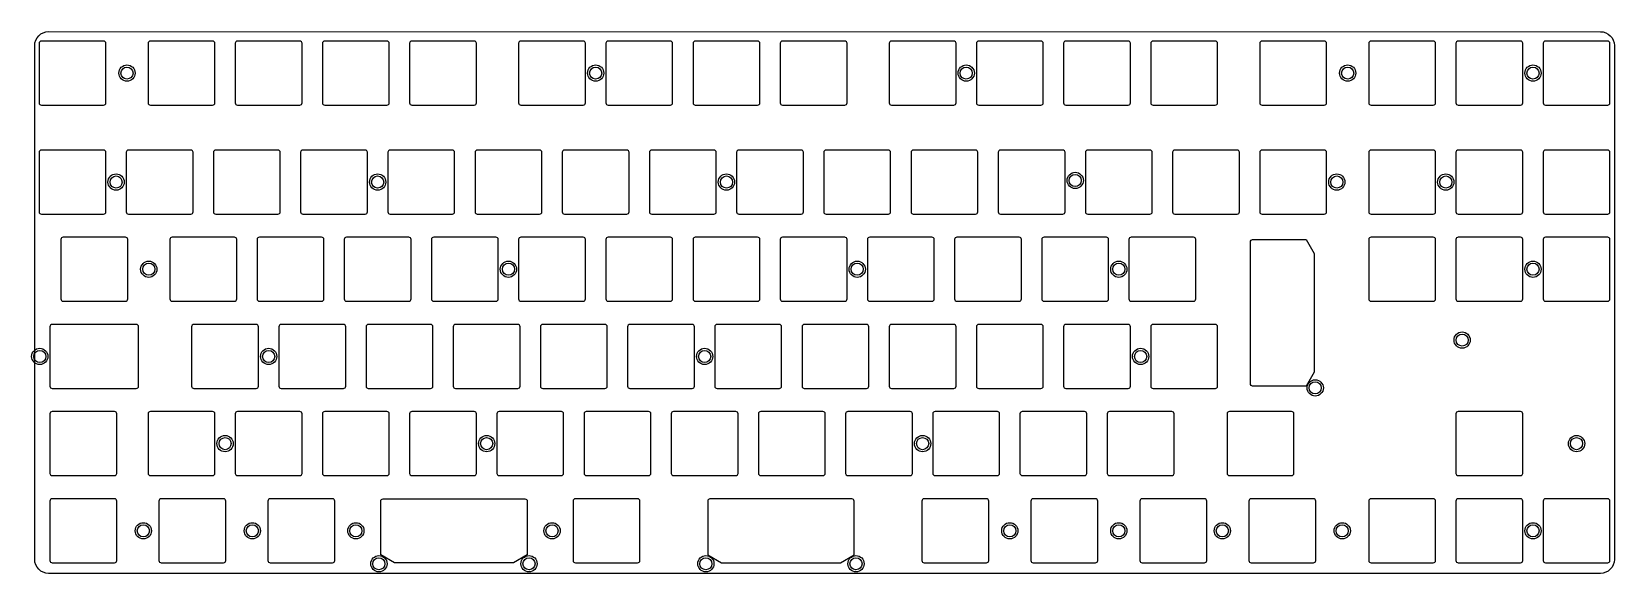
# Model space of a CAD drawing. Header units: millimetres. Extents: x -9 to 337, y -109 to 9.
import ezdxf

# ---------------------------------------------------------------- set-up
doc = ezdxf.new("R2010")
doc.units = ezdxf.units.MM
doc.header["$MEASUREMENT"] = 0

msp = doc.modelspace()

# ---------------------------------------------------------------- linework, layer by layer
msp.add_line((12.0625, -49.3625), (12.0625, -36.3625))
msp.add_line((12.0625, -49.3625), (12.0625, -36.3625))
for points in [[(333.863814, -109.31154), (-5.24904, -109.31154, -0.4142135624), (-8.24904, -106.31154), (-8.24904, 6.05096, -0.4142351551), (-5.24904, 9.05096), (333.863814, 9.03846, -0.4142135624), (336.863814, 6.03846), (336.863814, -106.31154, -0.4142135624)], [(6.8, -7, 0.4142135624), (7.3, -6.5), (7.3, 6.5, 0.4142135624), (6.8, 7), (-6.8, 7, 0.4142123908), (-7.3, 6.5), (-7.3, -6.5, 0.4142123908), (-6.8, -7)], [(16.5125, 6.5), (16.5125, -6.5, 0.4142123908), (17.0125, -7), (30.6125, -7, 0.4142135624), (31.1125, -6.5), (31.1125, 6.5, 0.4142135624), (30.6125, 7), (17.0125, 7, 0.4142123908)], [(16.5125, 6.5), (16.5125, -6.5, 0.4142123908), (17.0125, -7), (30.6125, -7, 0.4142135624), (31.1125, -6.5), (31.1125, 6.5, 0.4142135624), (30.6125, 7), (17.0125, 7, 0.4142123908)], [(35.5625, 6.5), (35.5625, -6.5, 0.4142123908), (36.0625, -7), (49.6625, -7, 0.4142135624), (50.1625, -6.5), (50.1625, 6.5, 0.4142135624), (49.6625, 7), (36.0625, 7, 0.4142123908)], [(35.5625, -6.5, 0.4142123908), (36.0625, -7), (49.6625, -7, 0.4142135624), (50.1625, -6.5), (50.1625, 6.5, 0.4142135624), (49.6625, 7), (36.0625, 7, 0.4142123908), (35.5625, 6.5)], [(54.6125, 6.5), (54.6125, -6.5, 0.4142123908), (55.1125, -7), (68.7125, -7, 0.4142135624), (69.2125, -6.5), (69.2125, 6.5, 0.4142135624), (68.7125, 7), (55.1125, 7, 0.4142123908)], [(69.2125, 6.5, 0.4142135624), (68.7125, 7), (55.1125, 7, 0.4142123908), (54.6125, 6.5), (54.6125, -6.5, 0.4142123908), (55.1125, -7), (68.7125, -7, 0.4142135624), (69.2125, -6.5)], [(73.6625, 6.5), (73.6625, -6.5, 0.4142123908), (74.1625, -7), (87.7625, -7, 0.4142135624), (88.2625, -6.5), (88.2625, 6.5, 0.4142135624), (87.7625, 7), (74.1625, 7, 0.4142123908)], [(74.1625, -7), (87.7625, -7, 0.4142135624), (88.2625, -6.5), (88.2625, 6.5, 0.4142135624), (87.7625, 7), (74.1625, 7, 0.4142123908), (73.6625, 6.5), (73.6625, -6.5, 0.4142123908)], [(97.475, 6.5), (97.475, -6.5, 0.4142123908), (97.975, -7), (111.575, -7, 0.4142135624), (112.075, -6.5), (112.075, 6.5, 0.4142135624), (111.575, 7), (97.975, 7, 0.4142123908)], [(97.975, 7, 0.4142123908), (97.475, 6.5), (97.475, -6.5, 0.4142123908), (97.975, -7), (111.575, -7, 0.4142135624), (112.075, -6.5), (112.075, 6.5, 0.4142135624), (111.575, 7)], [(131.125, 6.5, 0.4142135624), (130.625, 7), (117.025, 7, 0.4142123908), (116.525, 6.5), (116.525, -6.5, 0.4142123908), (117.025, -7), (130.625, -7, 0.4142135624), (131.125, -6.5)], [(135.575, -6.5, 0.4142123908), (136.075, -7), (149.675, -7, 0.4142135624), (150.175, -6.5), (150.175, 6.5, 0.4142135624), (149.675, 7), (136.075, 7, 0.4142123908), (135.575, 6.5)], [(169.225, 6.5, 0.4142135624), (168.725, 7), (155.125, 7, 0.4142123908), (154.625, 6.5), (154.625, -6.5, 0.4142123908), (155.125, -7), (168.725, -7, 0.4142135624), (169.225, -6.5)], [(178.4375, 6.5), (178.4375, -6.5, 0.4142123908), (178.9375, -7), (192.5375, -7, 0.4142135624), (193.0375, -6.5), (193.0375, 6.5, 0.4142135624), (192.5375, 7), (178.9375, 7, 0.4142123908)], [(193.0375, -6.5), (193.0375, 6.5, 0.4142135624), (192.5375, 7), (178.9375, 7, 0.4142123908), (178.4375, 6.5), (178.4375, -6.5, 0.4142123908), (178.9375, -7), (192.5375, -7, 0.4142135624)], [(197.4875, 6.5), (197.4875, -6.5, 0.4142123908), (197.9875, -7), (211.5875, -7, 0.4142135624), (212.0875, -6.5), (212.0875, 6.5, 0.4142135624), (211.5875, 7), (197.9875, 7, 0.4142123908)], [(211.5875, 7), (197.9875, 7, 0.4142123908), (197.4875, 6.5), (197.4875, -6.5, 0.4142123908), (197.9875, -7), (211.5875, -7, 0.4142135624), (212.0875, -6.5), (212.0875, 6.5, 0.4142135624)], [(216.5375, 6.5), (216.5375, -6.5, 0.4142123908), (217.0375, -7), (230.6375, -7, 0.4142135624), (231.1375, -6.5), (231.1375, 6.5, 0.4142135624), (230.6375, 7), (217.0375, 7, 0.4142123908)], [(231.1375, -6.5), (231.1375, 6.5, 0.4142135624), (230.6375, 7), (217.0375, 7, 0.4142123908), (216.5375, 6.5), (216.5375, -6.5, 0.4142123908), (217.0375, -7), (230.6375, -7, 0.4142135624)], [(235.5875, 6.5), (235.5875, -6.5, 0.4142123908), (236.0875, -7), (249.6875, -7, 0.4142135624), (250.1875, -6.5), (250.1875, 6.5, 0.4142135624), (249.6875, 7), (236.0875, 7, 0.4142123908)], [(250.1875, -6.5), (250.1875, 6.5, 0.4142135624), (249.6875, 7), (236.0875, 7, 0.4142123908), (235.5875, 6.5), (235.5875, -6.5, 0.4142123908), (236.0875, -7), (249.6875, -7, 0.4142135624)], [(259.9, 7, 0.4142123908), (259.4, 6.5), (259.4, -6.5, 0.4142123908), (259.9, -7), (273.5, -7, 0.4142135624), (274, -6.5), (274, 6.5, 0.4142135624), (273.5, 7)], [(297.3125, -7, 0.4142135624), (297.8125, -6.5), (297.8125, 6.5, 0.4142135624), (297.3125, 7), (283.7125, 7, 0.4142123908), (283.2125, 6.5), (283.2125, -6.5, 0.4142123908), (283.7125, -7)], [(316.3625, 7), (302.7625, 7, 0.4142123908), (302.2625, 6.5), (302.2625, -6.5, 0.4142123908), (302.7625, -7), (316.3625, -7, 0.4142135624), (316.8625, -6.5), (316.8625, 6.5, 0.4142135624)], [(335.4125, -7, 0.4142135624), (335.9125, -6.5), (335.9125, 6.5, 0.4142135624), (335.4125, 7), (321.8125, 7, 0.4142123908), (321.3125, 6.5), (321.3125, -6.5, 0.4142123908), (321.8125, -7)], [(-7.3, -17.3125), (-7.3, -30.3125, 0.4142123908), (-6.8, -30.8125), (6.8, -30.8125, 0.4142135624), (7.3, -30.3125), (7.3, -17.3125, 0.4142135624), (6.8, -16.8125), (-6.8, -16.8125, 0.4142123908)], [(11.75, -17.3125), (11.75, -30.3125, 0.4142123908), (12.25, -30.8125), (25.85, -30.8125, 0.4142135624), (26.35, -30.3125), (26.35, -17.3125, 0.4142135624), (25.85, -16.8125), (12.25, -16.8125, 0.4142123908)], [(30.8, -17.3125), (30.8, -30.3125, 0.4142123908), (31.3, -30.8125), (44.9, -30.8125, 0.4142135624), (45.4, -30.3125), (45.4, -17.3125, 0.4142135624), (44.9, -16.8125), (31.3, -16.8125, 0.4142123908)], [(49.85, -17.3125), (49.85, -30.3125, 0.4142123908), (50.35, -30.8125), (63.95, -30.8125, 0.4142135624), (64.45, -30.3125), (64.45, -17.3125, 0.4142135624), (63.95, -16.8125), (50.35, -16.8125, 0.4142123908)], [(68.9, -17.3125), (68.9, -30.3125, 0.4142123908), (69.4, -30.8125), (83, -30.8125, 0.4142135624), (83.5, -30.3125), (83.5, -17.3125, 0.4142135624), (83, -16.8125), (69.4, -16.8125, 0.4142123908)], [(87.95, -17.3125), (87.95, -30.3125, 0.4142123908), (88.45, -30.8125), (102.05, -30.8125, 0.4142135624), (102.55, -30.3125), (102.55, -17.3125, 0.4142135624), (102.05, -16.8125), (88.45, -16.8125, 0.4142123908)], [(107, -17.3125), (107, -30.3125, 0.4142123908), (107.5, -30.8125), (121.1, -30.8125, 0.4142135624), (121.6, -30.3125), (121.6, -17.3125, 0.4142135624), (121.1, -16.8125), (107.5, -16.8125, 0.4142123908)], [(126.05, -17.3125), (126.05, -30.3125, 0.4142123908), (126.55, -30.8125), (140.15, -30.8125, 0.4142135624), (140.65, -30.3125), (140.65, -17.3125, 0.4142135624), (140.15, -16.8125), (126.55, -16.8125, 0.4142123908)], [(145.1, -17.3125), (145.1, -30.3125, 0.4142123908), (145.6, -30.8125), (159.2, -30.8125, 0.4142135624), (159.7, -30.3125), (159.7, -17.3125, 0.4142135624), (159.2, -16.8125), (145.6, -16.8125, 0.4142123908)], [(164.15, -17.3125), (164.15, -30.3125, 0.4142123908), (164.65, -30.8125), (178.25, -30.8125, 0.4142135624), (178.75, -30.3125), (178.75, -17.3125, 0.4142135624), (178.25, -16.8125), (164.65, -16.8125, 0.4142123908)], [(183.2, -17.3125), (183.2, -30.3125, 0.4142123908), (183.7, -30.8125), (197.3, -30.8125, 0.4142135624), (197.8, -30.3125), (197.8, -17.3125, 0.4142135624), (197.3, -16.8125), (183.7, -16.8125, 0.4142123908)], [(202.25, -17.3125), (202.25, -30.3125, 0.4142123908), (202.75, -30.8125), (216.35, -30.8125, 0.4142135624), (216.85, -30.3125), (216.85, -17.3125, 0.4142135624), (216.35, -16.8125), (202.75, -16.8125, 0.4142123908)], [(221.3, -17.3125), (221.3, -30.3125, 0.4142123908), (221.8, -30.8125), (235.4, -30.8125, 0.4142135624), (235.9, -30.3125), (235.9, -17.3125, 0.4142135624), (235.4, -16.8125), (221.8, -16.8125, 0.4142123908)], [(240.35, -17.3125), (240.35, -30.3125, 0.4142123908), (240.85, -30.8125), (254.45, -30.8125, 0.4142135624), (254.95, -30.3125), (254.95, -17.3125, 0.4142135624), (254.45, -16.8125), (240.85, -16.8125, 0.4142123908)], [(259.4, -17.3125), (259.4, -30.3125, 0.4142123908), (259.9, -30.8125), (273.5, -30.8125, 0.4142135624), (274, -30.3125), (274, -17.3125, 0.4142135624), (273.5, -16.8125), (259.9, -16.8125, 0.4142123908)], [(283.2125, -17.3125), (283.2125, -30.3125, 0.4142123908), (283.7125, -30.8125), (297.3125, -30.8125, 0.4142135624), (297.8125, -30.3125), (297.8125, -17.3125, 0.4142135624), (297.3125, -16.8125), (283.7125, -16.8125, 0.4142123908)], [(316.3625, -16.8125), (302.7625, -16.8125, 0.4142123908), (302.2625, -17.3125), (302.2625, -30.3125, 0.4142123908), (302.7625, -30.8125), (316.3625, -30.8125, 0.4142135624), (316.8625, -30.3125), (316.8625, -17.3125, 0.4142135624)], [(321.3125, -17.3125), (321.3125, -30.3125, 0.4142123908), (321.8125, -30.8125), (335.4125, -30.8125, 0.4142135624), (335.9125, -30.3125), (335.9125, -17.3125, 0.4142135624), (335.4125, -16.8125), (321.8125, -16.8125, 0.4142123908)], [(-2.5375, -36.3625), (-2.5375, -49.3625, 0.4142135624), (-2.0375, -49.8625), (11.5625, -49.8625, 0.4142123908), (12.0625, -49.3625), (12.0625, -36.3625, 0.4142123908), (11.5625, -35.8625), (-2.0375, -35.8625, 0.4142135624)], [(21.275, -36.3625), (21.275, -49.3625, 0.4142123908), (21.775, -49.8625), (35.375, -49.8625, 0.4142135624), (35.875, -49.3625), (35.875, -36.3625, 0.4142135624), (35.375, -35.8625), (21.775, -35.8625, 0.4142123908)], [(40.325, -36.3625), (40.325, -49.3625, 0.4142123908), (40.825, -49.8625), (54.425, -49.8625, 0.4142135624), (54.925, -49.3625), (54.925, -36.3625, 0.4142135624), (54.425, -35.8625), (40.825, -35.8625, 0.4142123908)], [(59.375, -36.3625), (59.375, -49.3625, 0.4142123908), (59.875, -49.8625), (73.475, -49.8625, 0.4142135624), (73.975, -49.3625), (73.975, -36.3625, 0.4142135624), (73.475, -35.8625), (59.875, -35.8625, 0.4142123908)], [(78.425, -36.3625), (78.425, -49.3625, 0.4142123908), (78.925, -49.8625), (92.525, -49.8625, 0.4142135624), (93.025, -49.3625), (93.025, -36.3625, 0.4142135624), (92.525, -35.8625), (78.925, -35.8625, 0.4142123908)], [(97.475, -36.3625), (97.475, -49.3625, 0.4142123908), (97.975, -49.8625), (111.575, -49.8625, 0.4142135624), (112.075, -49.3625), (112.075, -36.3625, 0.4142135624), (111.575, -35.8625), (97.975, -35.8625, 0.4142123908)], [(116.525, -36.3625), (116.525, -49.3625, 0.4142123908), (117.025, -49.8625), (130.625, -49.8625, 0.4142135624), (131.125, -49.3625), (131.125, -36.3625, 0.4142135624), (130.625, -35.8625), (117.025, -35.8625, 0.4142123908)], [(135.575, -36.3625), (135.575, -49.3625, 0.4142123908), (136.075, -49.8625), (149.675, -49.8625, 0.4142135624), (150.175, -49.3625), (150.175, -36.3625, 0.4142135624), (149.675, -35.8625), (136.075, -35.8625, 0.4142123908)], [(154.625, -36.3625), (154.625, -49.3625, 0.4142123908), (155.125, -49.8625), (168.725, -49.8625, 0.4142135624), (169.225, -49.3625), (169.225, -36.3625, 0.4142135624), (168.725, -35.8625), (155.125, -35.8625, 0.4142123908)], [(173.675, -36.3625), (173.675, -49.3625, 0.4142123908), (174.175, -49.8625), (187.775, -49.8625, 0.4142135624), (188.275, -49.3625), (188.275, -36.3625, 0.4142135624), (187.775, -35.8625), (174.175, -35.8625, 0.4142123908)], [(192.725, -36.3625), (192.725, -49.3625, 0.4142123908), (193.225, -49.8625), (206.825, -49.8625, 0.4142135624), (207.325, -49.3625), (207.325, -36.3625, 0.4142135624), (206.825, -35.8625), (193.225, -35.8625, 0.4142123908)], [(211.775, -36.3625), (211.775, -49.3625, 0.4142123908), (212.275, -49.8625), (225.875, -49.8625, 0.4142135624), (226.375, -49.3625), (226.375, -36.3625, 0.4142135624), (225.875, -35.8625), (212.275, -35.8625, 0.4142123908)], [(230.825, -36.3625), (230.825, -49.3625, 0.4142123908), (231.325, -49.8625), (244.925, -49.8625, 0.4142135624), (245.425, -49.3625), (245.425, -36.3625, 0.4142135624), (244.925, -35.8625), (231.325, -35.8625, 0.4142123908)], [(257.34375, -67.8875), (257.34375, -36.8875, -0.4142135624), (257.84375, -36.3875), (269.56175, -36.3875), (271.29375, -39.3875), (271.29375, -65.3875), (269.56175, -68.3875), (257.84375, -68.3875, -0.4142123908)], [(283.2125, -49.3625, 0.4142123908), (283.7125, -49.8625), (297.3125, -49.8625, 0.4142135624), (297.8125, -49.3625), (297.8125, -36.3625, 0.4142135624), (297.3125, -35.8625), (283.7125, -35.8625, 0.4142123908), (283.2125, -36.3625)], [(302.2625, -36.3625), (302.2625, -49.3625, 0.4142123908), (302.7625, -49.8625), (316.3625, -49.8625, 0.4142135624), (316.8625, -49.3625), (316.8625, -36.3625, 0.4142135624), (316.3625, -35.8625), (302.7625, -35.8625, 0.4142123908)], [(321.3125, -36.3625), (321.3125, -49.3625, 0.4142123908), (321.8125, -49.8625), (335.4125, -49.8625, 0.4142135624), (335.9125, -49.3625), (335.9125, -36.3625, 0.4142135624), (335.4125, -35.8625), (321.8125, -35.8625, 0.4142123908)], [(-4.918754, -55.4125), (-4.918754, -68.4125, 0.4142123908), (-4.418754, -68.9125), (13.94375, -68.9125, 0.4142135624), (14.44375, -68.4125), (14.44375, -55.4125, 0.4142135624), (13.94375, -54.9125), (-4.418754, -54.9125, 0.4142123908)], [(26.0375, -55.4125), (26.0375, -68.4125, 0.4142123908), (26.5375, -68.9125), (40.1375, -68.9125, 0.4142135624), (40.6375, -68.4125), (40.6375, -55.4125, 0.4142135624), (40.1375, -54.9125), (26.5375, -54.9125, 0.4142123908)], [(45.0875, -55.4125), (45.0875, -68.4125, 0.4142123908), (45.5875, -68.9125), (59.1875, -68.9125, 0.4142135624), (59.6875, -68.4125), (59.6875, -55.4125, 0.4142135624), (59.1875, -54.9125), (45.5875, -54.9125, 0.4142123908)], [(64.1375, -55.4125), (64.1375, -68.4125, 0.4142123908), (64.6375, -68.9125), (78.2375, -68.9125, 0.4142135624), (78.7375, -68.4125), (78.7375, -55.4125, 0.4142135624), (78.2375, -54.9125), (64.6375, -54.9125, 0.4142123908)], [(83.1875, -55.4125), (83.1875, -68.4125, 0.4142123908), (83.6875, -68.9125), (97.2875, -68.9125, 0.4142135624), (97.7875, -68.4125), (97.7875, -55.4125, 0.4142135624), (97.2875, -54.9125), (83.6875, -54.9125, 0.4142123908)], [(102.2375, -55.4125), (102.2375, -68.4125, 0.4142123908), (102.7375, -68.9125), (116.3375, -68.9125, 0.4142135624), (116.8375, -68.4125), (116.8375, -55.4125, 0.4142135624), (116.3375, -54.9125), (102.7375, -54.9125, 0.4142123908)], [(121.2875, -55.4125), (121.2875, -68.4125, 0.4142123908), (121.7875, -68.9125), (135.3875, -68.9125, 0.4142135624), (135.8875, -68.4125), (135.8875, -55.4125, 0.4142135624), (135.3875, -54.9125), (121.7875, -54.9125, 0.4142123908)], [(140.3375, -55.4125), (140.3375, -68.4125, 0.4142123908), (140.8375, -68.9125), (154.4375, -68.9125, 0.4142135624), (154.9375, -68.4125), (154.9375, -55.4125, 0.4142135624), (154.4375, -54.9125), (140.8375, -54.9125, 0.4142123908)], [(159.3875, -55.4125), (159.3875, -68.4125, 0.4142123908), (159.8875, -68.9125), (173.4875, -68.9125, 0.4142135624), (173.9875, -68.4125), (173.9875, -55.4125, 0.4142135624), (173.4875, -54.9125), (159.8875, -54.9125, 0.4142123908)], [(178.4375, -55.4125), (178.4375, -68.4125, 0.4142123908), (178.9375, -68.9125), (192.5375, -68.9125, 0.4142135624), (193.0375, -68.4125), (193.0375, -55.4125, 0.4142135624), (192.5375, -54.9125), (178.9375, -54.9125, 0.4142123908)], [(197.4875, -55.4125), (197.4875, -68.4125, 0.4142123908), (197.9875, -68.9125), (211.5875, -68.9125, 0.4142135624), (212.0875, -68.4125), (212.0875, -55.4125, 0.4142135624), (211.5875, -54.9125), (197.9875, -54.9125, 0.4142123908)], [(216.5375, -55.4125), (216.5375, -68.4125, 0.4142123908), (217.0375, -68.9125), (230.6375, -68.9125, 0.4142135624), (231.1375, -68.4125), (231.1375, -55.4125, 0.4142135624), (230.6375, -54.9125), (217.0375, -54.9125, 0.4142123908)], [(235.59375, -55.4125), (235.59375, -68.4125, 0.4142123908), (236.09375, -68.9125), (249.69375, -68.9125, 0.4142135624), (250.19375, -68.4125), (250.19375, -55.4125, 0.4142135624), (249.69375, -54.9125), (236.09375, -54.9125, 0.4142123908)], [(-4.91875, -74.4625), (-4.91875, -87.4625, 0.4142123908), (-4.41875, -87.9625), (9.18125, -87.9625, 0.4142135624), (9.68125, -87.4625), (9.68125, -74.4625, 0.4142135624), (9.18125, -73.9625), (-4.41875, -73.9625, 0.4142123908)], [(16.5125, -74.4625), (16.5125, -87.4625, 0.4142123908), (17.0125, -87.9625), (30.6125, -87.9625, 0.4142135624), (31.1125, -87.4625), (31.1125, -74.4625, 0.4142135624), (30.6125, -73.9625), (17.0125, -73.9625, 0.4142123908)], [(35.5625, -74.4625), (35.5625, -87.4625, 0.4142123908), (36.0625, -87.9625), (49.6625, -87.9625, 0.4142135624), (50.1625, -87.4625), (50.1625, -74.4625, 0.4142135624), (49.6625, -73.9625), (36.0625, -73.9625, 0.4142123908)], [(54.6125, -74.4625), (54.6125, -87.4625, 0.4142123908), (55.1125, -87.9625), (68.7125, -87.9625, 0.4142135624), (69.2125, -87.4625), (69.2125, -74.4625, 0.4142135624), (68.7125, -73.9625), (55.1125, -73.9625, 0.4142123908)], [(73.6625, -74.4625), (73.6625, -87.4625, 0.4142123908), (74.1625, -87.9625), (87.7625, -87.9625, 0.4142135624), (88.2625, -87.4625), (88.2625, -74.4625, 0.4142135624), (87.7625, -73.9625), (74.1625, -73.9625, 0.4142123908)], [(92.7125, -74.4625), (92.7125, -87.4625, 0.4142123908), (93.2125, -87.9625), (106.8125, -87.9625, 0.4142135624), (107.3125, -87.4625), (107.3125, -74.4625, 0.4142135624), (106.8125, -73.9625), (93.2125, -73.9625, 0.4142123908)], [(111.7625, -74.4625), (111.7625, -87.4625, 0.4142123908), (112.2625, -87.9625), (125.8625, -87.9625, 0.4142135624), (126.3625, -87.4625), (126.3625, -74.4625, 0.4142135624), (125.8625, -73.9625), (112.2625, -73.9625, 0.4142123908)], [(130.8125, -74.4625), (130.8125, -87.4625, 0.4142123908), (131.3125, -87.9625), (144.9125, -87.9625, 0.4142135624), (145.4125, -87.4625), (145.4125, -74.4625, 0.4142135624), (144.9125, -73.9625), (131.3125, -73.9625, 0.4142123908)], [(149.8625, -74.4625), (149.8625, -87.4625, 0.4142123908), (150.3625, -87.9625), (163.9625, -87.9625, 0.4142135624), (164.4625, -87.4625), (164.4625, -74.4625, 0.4142135624), (163.9625, -73.9625), (150.3625, -73.9625, 0.4142123908)], [(168.9125, -74.4625), (168.9125, -87.4625, 0.4142123908), (169.4125, -87.9625), (183.0125, -87.9625, 0.4142135624), (183.5125, -87.4625), (183.5125, -74.4625, 0.4142135624), (183.0125, -73.9625), (169.4125, -73.9625, 0.4142123908)], [(187.9625, -74.4625), (187.9625, -87.4625, 0.4142123908), (188.4625, -87.9625), (202.0625, -87.9625, 0.4142135624), (202.5625, -87.4625), (202.5625, -74.4625, 0.4142135624), (202.0625, -73.9625), (188.4625, -73.9625, 0.4142123908)], [(207.0125, -74.4625), (207.0125, -87.4625, 0.4142123908), (207.5125, -87.9625), (221.1125, -87.9625, 0.4142135624), (221.6125, -87.4625), (221.6125, -74.4625, 0.4142135624), (221.1125, -73.9625), (207.5125, -73.9625, 0.4142123908)], [(226.065834, -74.462548), (226.065834, -87.462548, 0.4142123908), (226.565834, -87.962548), (240.165834, -87.962548, 0.4142135624), (240.665834, -87.462548), (240.665834, -74.462548, 0.4142135624), (240.165834, -73.962548), (226.565834, -73.962548, 0.4142123908)], [(252.257046, -74.4625), (252.257046, -87.4625, 0.4142123908), (252.757046, -87.9625), (266.357046, -87.9625, 0.4142135624), (266.857046, -87.4625), (266.857046, -74.4625, 0.4142135624), (266.357046, -73.9625), (252.757046, -73.9625, 0.4142123908)], [(316.3625, -73.9625), (302.7625, -73.9625, 0.4142123908), (302.2625, -74.4625), (302.2625, -87.4625, 0.4142123908), (302.7625, -87.9625), (316.3625, -87.9625, 0.4142135624), (316.8625, -87.4625), (316.8625, -74.4625, 0.4142135624)], [(9.18125, -107.0125, 0.4142135624), (9.68125, -106.5125), (9.68125, -93.5125, 0.4142135624), (9.18125, -93.0125), (-4.41875, -93.0125, 0.4142123908), (-4.91875, -93.5125), (-4.91875, -106.5125, 0.4142123908), (-4.41875, -107.0125)], [(33.49375, -93.5125, 0.4142135624), (32.99375, -93.0125), (19.39375, -93.0125, 0.4142123908), (18.89375, -93.5125), (18.89375, -106.5125, 0.4142123908), (19.39375, -107.0125), (32.99375, -107.0125, 0.4142135624), (33.49375, -106.5125)], [(57.30625, -93.5125, 0.4142135624), (56.80625, -93.0125), (43.20625, -93.0125, 0.4142123908), (42.70625, -93.5125), (42.70625, -106.5125, 0.4142123908), (43.20625, -107.0125), (56.80625, -107.0125, 0.4142135624), (57.30625, -106.5125)], [(96.34375, -106.9875), (70.34375, -106.9875), (67.34375, -105.2555), (67.34375, -93.5375, -0.4142123908), (67.84375, -93.0375), (98.84375, -93.0375, -0.4142135624), (99.34375, -93.5375), (99.34375, -105.2555)], [(123.98125, -106.5125), (123.98125, -93.5125, 0.4142135624), (123.48125, -93.0125), (109.88125, -93.0125, 0.4142123908), (109.38125, -93.5125), (109.38125, -106.5125, 0.4142123908), (109.88125, -107.0125), (123.48125, -107.0125, 0.4142135624)], [(138.78125, -105.2555), (141.78125, -106.9875), (167.78125, -106.9875), (170.78125, -105.2555), (170.78125, -93.5375, 0.4142135624), (170.28125, -93.0375), (139.28125, -93.0375, 0.4142123908), (138.78125, -93.5375)], [(185.58125, -93.5125), (185.58125, -106.5125, 0.4142123908), (186.08125, -107.0125), (199.68125, -107.0125, 0.4142135624), (200.18125, -106.5125), (200.18125, -93.5125, 0.4142135624), (199.68125, -93.0125), (186.08125, -93.0125, 0.4142123908)], [(209.89375, -107.0125), (223.49375, -107.0125, 0.4142135624), (223.99375, -106.5125), (223.99375, -93.5125, 0.4142135624), (223.49375, -93.0125), (209.89375, -93.0125, 0.4142123908), (209.39375, -93.5125), (209.39375, -106.5125, 0.4142123908)], [(247.80625, -106.5125), (247.80625, -93.5125, 0.4142135624), (247.30625, -93.0125), (233.70625, -93.0125, 0.4142123908), (233.20625, -93.5125), (233.20625, -106.5125, 0.4142123908), (233.70625, -107.0125), (247.30625, -107.0125, 0.4142135624)], [(257.51875, -107.0125), (271.11875, -107.0125, 0.4142135624), (271.61875, -106.5125), (271.61875, -93.5125, 0.4142135624), (271.11875, -93.0125), (257.51875, -93.0125, 0.4142123908), (257.01875, -93.5125), (257.01875, -106.5125, 0.4142123908)], [(297.3125, -107.0125, 0.4142135624), (297.8125, -106.5125), (297.8125, -93.5125, 0.4142135624), (297.3125, -93.0125), (283.7125, -93.0125, 0.4142123908), (283.2125, -93.5125), (283.2125, -106.5125, 0.4142123908), (283.7125, -107.0125)], [(302.2625, -106.5125, 0.4142123908), (302.7625, -107.0125), (316.3625, -107.0125, 0.4142135624), (316.8625, -106.5125), (316.8625, -93.5125, 0.4142135624), (316.3625, -93.0125), (302.7625, -93.0125, 0.4142123908), (302.2625, -93.5125)], [(335.4125, -93.0125), (321.8125, -93.0125, 0.4142123908), (321.3125, -93.5125), (321.3125, -106.5125, 0.4142123908), (321.8125, -107.0125), (335.4125, -107.0125, 0.4142135624), (335.9125, -106.5125), (335.9125, -93.5125, 0.4142135624)]]:
    msp.add_lwpolyline(points, format="xyb", close=True)
for centre, radius in [((11.90625, 0), 1.775), ((11.90625, 0), 1.325), ((114.3, 0), 1.775), ((114.3, 0), 1.325), ((195.2625, 0), 1.775), ((195.2625, 0), 1.325), ((278.60625, 0), 1.775), ((278.60625, 0), 1.325), ((319.0875, 0), 1.775), ((319.0875, 0), 1.325), ((9.525, -23.8125), 1.775), ((9.525, -23.8125), 1.325), ((66.675, -23.8125), 1.775), ((66.675, -23.8125), 1.325), ((142.875, -23.8125), 1.775), ((142.875, -23.8125), 1.325), ((219.0842, -23.4625), 1.775), ((219.0842, -23.4625), 1.325), ((276.225, -23.8125), 1.775), ((276.225, -23.8125), 1.325), ((300.0375, -23.8125), 1.775), ((300.0375, -23.8125), 1.325), ((16.66875, -42.8625), 1.775), ((95.25, -42.8625), 1.775), ((171.45, -42.8625), 1.775), ((228.6, -42.8625), 1.775), ((319.0875, -42.8625), 1.775), ((16.66875, -42.8625), 1.325), ((95.25, -42.8625), 1.325), ((171.45, -42.8625), 1.325), ((228.6, -42.8625), 1.325), ((319.0875, -42.8625), 1.325), ((303.609375, -58.340625), 1.775), ((303.609375, -58.340625), 1.325), ((-7.14375, -61.9125), 1.775), ((-7.14375, -61.9125), 1.325), ((42.8625, -61.9125), 1.775), ((42.8625, -61.9125), 1.325), ((138.1125, -61.9125), 1.775), ((138.1125, -61.9125), 1.325), ((233.3625, -61.9125), 1.775), ((233.3625, -61.9125), 1.325), ((271.51875, -68.7875), 1.775), ((271.51875, -68.7875), 1.325), ((33.3375, -80.9625), 1.775), ((90.4875, -80.9625), 1.775), ((185.7375, -80.9625), 1.775), ((328.6125, -80.9625), 1.775), ((33.3375, -80.9625), 1.325), ((90.4875, -80.9625), 1.325), ((185.7375, -80.9625), 1.325), ((328.6125, -80.9625), 1.325), ((15.478125, -100.0125), 1.775), ((15.478125, -100.0125), 1.325), ((39.290625, -100.0125), 1.775), ((39.290625, -100.0125), 1.325), ((61.9125, -100.0125), 1.775), ((61.9125, -100.0125), 1.325), ((104.775, -100.0125), 1.775), ((104.775, -100.0125), 1.325), ((204.7875, -100.0125), 1.775), ((204.7875, -100.0125), 1.325), ((228.6, -100.0125), 1.775), ((228.6, -100.0125), 1.325), ((251.221875, -100.0125), 1.775), ((251.221875, -100.0125), 1.325), ((277.415625, -100.0125), 1.775), ((277.415625, -100.0125), 1.325), ((319.0875, -100.0125), 1.775), ((319.0875, -100.0125), 1.325), ((66.94375, -107.2125), 1.775), ((66.94375, -107.2125), 1.325), ((99.74375, -107.2125), 1.775), ((99.74375, -107.2125), 1.325), ((138.38125, -107.2125), 1.775), ((138.38125, -107.2125), 1.325), ((171.18125, -107.2125), 1.775), ((171.18125, -107.2125), 1.325)]:
    msp.add_circle(centre, radius)

doc.saveas('drawing.dxf')
